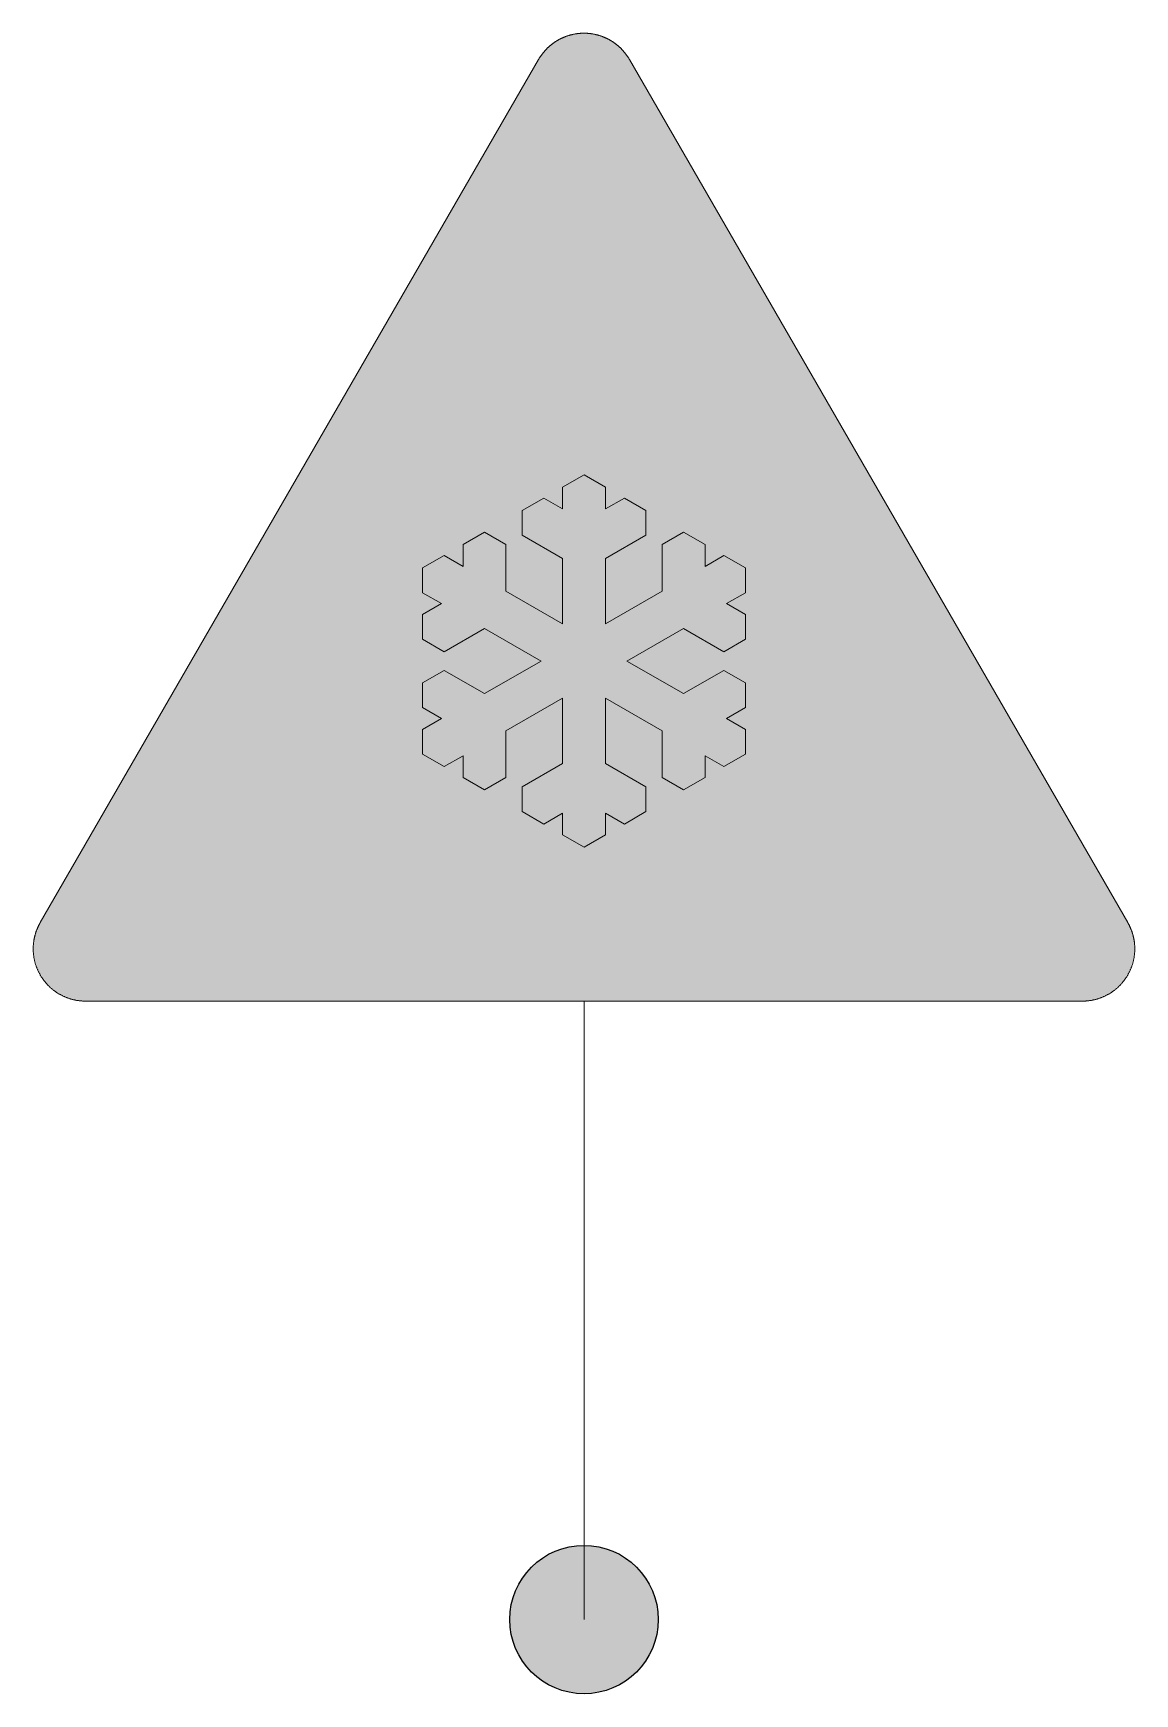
# Model space of a CAD drawing. Header units: metres. Extents: x -4.5 to 4.5, y -0.6 to 12.8.
import ezdxf

# ---------------------------------------------------------------- set-up
doc = ezdxf.new("R2010")
doc.units = ezdxf.units.M

msp = doc.modelspace()

# ---------------------------------------------------------------- hatches: boundary and pattern name
at = {"lineweight": 5, "true_color": 0xf1f0eb}
msp.add_hatch(color=7, dxfattribs=at).paths.add_polyline_path([(-4.029261, 5.000027), (-4.034526, 5.000048), (-4.039785, 5.000126), (-4.045041, 5.000279), (-4.0503, 5.000507), (-4.055481, 5.00081), (-4.06074, 5.001191), (-4.065921, 5.001572), (-4.071102, 5.002031), (-4.076283, 5.00264), (-4.081467, 5.003249), (-4.086648, 5.003858), (-4.091829, 5.00462), (-4.096935, 5.00546), (-4.102041, 5.006297), (-4.107144, 5.007212), (-4.11225, 5.008202), (-4.117356, 5.00927), (-4.122384, 5.010335), (-4.127415, 5.011556), (-4.132443, 5.012774), (-4.137474, 5.01407), (-4.142502, 5.015441), (-4.147455, 5.016812), (-4.152408, 5.018261), (-4.157361, 5.01986), (-4.162239, 5.021384), (-4.167114, 5.023061), (-4.171992, 5.024813), (-4.176867, 5.026568), (-4.18167, 5.028395), (-4.18647, 5.0303), (-4.19127, 5.032205), (-4.195995, 5.034263), (-4.200795, 5.036321), (-4.205442, 5.038379), (-4.210167, 5.040587), (-4.214817, 5.042798), (-4.219464, 5.045084), (-4.224036, 5.047445), (-4.228608, 5.049884), (-4.23318, 5.052323), (-4.237677, 5.054837), (-4.242171, 5.057429), (-4.24659, 5.060096), (-4.251012, 5.062763), (-4.255431, 5.065505), (-4.259775, 5.068247), (-4.264116, 5.071145), (-4.26846, 5.07404), (-4.272729, 5.07701), (-4.27692, 5.079983), (-4.281111, 5.083106), (-4.285302, 5.086232), (-4.289415, 5.089355), (-4.293531, 5.092631), (-4.297569, 5.09591), (-4.301607, 5.099186), (-4.30557, 5.102615), (-4.309533, 5.106044), (-4.313418, 5.109548), (-4.317228, 5.113055), (-4.321116, 5.116634), (-4.324848, 5.120294), (-4.328583, 5.124026), (-4.332315, 5.127761), (-4.335975, 5.131571), (-4.339554, 5.135381), (-4.343061, 5.139191), (-4.346565, 5.143154), (-4.349994, 5.147039), (-4.353423, 5.151077), (-4.356699, 5.15504), (-4.360053, 5.159078), (-4.363254, 5.163194), (-4.366455, 5.167307), (-4.369578, 5.171498), (-4.372626, 5.175689), (-4.375599, 5.179958), (-4.378569, 5.184149), (-4.381464, 5.188493), (-4.384362, 5.192834), (-4.387104, 5.197178), (-4.389846, 5.201597), (-4.392591, 5.206019), (-4.39518, 5.210438), (-4.397772, 5.214932), (-4.400286, 5.219429), (-4.402725, 5.224001), (-4.405164, 5.228573), (-4.407525, 5.233145), (-4.409811, 5.237792), (-4.412022, 5.242442), (-4.41423, 5.247167), (-4.416366, 5.251814), (-4.418421, 5.256614), (-4.420404, 5.261339), (-4.422384, 5.266139), (-4.424214, 5.270939), (-4.426041, 5.275742), (-4.427871, 5.280617), (-4.429548, 5.285495), (-4.431225, 5.29037), (-4.432824, 5.295248), (-4.434348, 5.300201), (-4.435797, 5.305154), (-4.437243, 5.310182), (-4.438539, 5.315135), (-4.439835, 5.320166), (-4.441131, 5.325194), (-4.442274, 5.330225), (-4.443339, 5.335253), (-4.444407, 5.340359), (-4.445397, 5.345465), (-4.446312, 5.350568), (-4.447227, 5.355674), (-4.447989, 5.360855), (-4.448751, 5.365961), (-4.449435, 5.371142), (-4.450044, 5.376326), (-4.450578, 5.381507), (-4.451037, 5.386688), (-4.451493, 5.391869), (-4.451799, 5.397128), (-4.452102, 5.402309), (-4.45233, 5.407568), (-4.452483, 5.412824), (-4.452636, 5.418083), (-4.452636, 5.423339), (-4.452636, 5.426768), (-4.452561, 5.430275), (-4.452483, 5.433779), (-4.452408, 5.437208), (-4.452255, 5.440715), (-4.452102, 5.444219), (-4.451949, 5.447648), (-4.451721, 5.451152), (-4.451493, 5.454581), (-4.451187, 5.45801), (-4.450884, 5.461517), (-4.450578, 5.464946), (-4.450197, 5.468375), (-4.449816, 5.471804), (-4.449435, 5.475308), (-4.448979, 5.478737), (-4.44852, 5.482166), (-4.448064, 5.485595), (-4.44753, 5.488949), (-4.446921, 5.492378), (-4.446387, 5.495807), (-4.445778, 5.499236), (-4.445169, 5.502587), (-4.444482, 5.506016), (-4.443798, 5.50937), (-4.443036, 5.512799), (-4.442349, 5.516153), (-4.441587, 5.519504), (-4.44075, 5.522858), (-4.43991, 5.526209), (-4.439073, 5.529563), (-4.438158, 5.532917), (-4.437321, 5.536268), (-4.436328, 5.539544), (-4.435416, 5.542898), (-4.434423, 5.546174), (-4.433358, 5.549528), (-4.432368, 5.552804), (-4.4313, 5.55608), (-4.430157, 5.559356), (-4.429014, 5.562635), (-4.427871, 5.565833), (-4.426728, 5.569112), (-4.42551, 5.572388), (-4.424289, 5.575589), (-4.422993, 5.578787), (-4.421775, 5.582066), (-4.420404, 5.585264), (-4.419108, 5.58839), (-4.417737, 5.591591), (-4.416366, 5.594789), (-4.414917, 5.597915), (-4.413468, 5.601116), (-4.412022, 5.604239), (-4.410498, 5.607362), (-4.408974, 5.610488), (-4.40745, 5.613611), (-4.405848, 5.616659), (-4.404249, 5.619785), (-4.40265, 5.622833), (-4.400973, 5.625881), (-4.399371, 5.628929), (-4.397619, 5.631977), (-4.395942, 5.635025), (-0.366591, 12.613952), (-0.364887, 12.616925), (-0.363135, 12.619898), (-0.361305, 12.622868), (-0.359478, 12.625841), (-0.357648, 12.628811), (-0.355743, 12.631709), (-0.353838, 12.634604), (-0.351933, 12.637499), (-0.350028, 12.640394), (-0.348048, 12.643214), (-0.346065, 12.646109), (-0.344085, 12.648929), (-0.342027, 12.651749), (-0.339969, 12.654491), (-0.337911, 12.657311), (-0.335778, 12.660053), (-0.333645, 12.662798), (-0.331512, 12.665465), (-0.329379, 12.668207), (-0.327168, 12.670874), (-0.324957, 12.673541), (-0.322749, 12.676208), (-0.320538, 12.6788), (-0.318252, 12.681389), (-0.315966, 12.683981), (-0.31368, 12.686573), (-0.311319, 12.689087), (-0.308955, 12.691676), (-0.306594, 12.694115), (-0.304233, 12.696629), (-0.301794, 12.699146), (-0.299355, 12.701582), (-0.296916, 12.704021), (-0.294402, 12.706385), (-0.291963, 12.708821), (-0.289449, 12.711185), (-0.286935, 12.713546), (-0.284343, 12.715832), (-0.281754, 12.718196), (-0.279237, 12.720482), (-0.27657, 12.72269), (-0.273981, 12.724976), (-0.271314, 12.727187), (-0.268647, 12.729395), (-0.26598, 12.731606), (-0.263313, 12.733739), (-0.260568, 12.735872), (-0.257826, 12.738008), (-0.255084, 12.740141), (-0.252339, 12.742199), (-0.249519, 12.744254), (-0.246702, 12.746237), (-0.243882, 12.748295), (-0.241062, 12.750275), (-0.238167, 12.752255), (-0.235272, 12.75416), (-0.232374, 12.756065), (-0.229479, 12.75797), (-0.226584, 12.759875), (-0.223611, 12.761705), (-0.220641, 12.763535), (-0.217668, 12.765287), (-0.214698, 12.767114), (-0.211725, 12.768869), (-0.208677, 12.770543), (-0.205629, 12.772298), (-0.202581, 12.773972), (-0.199533, 12.775574), (-0.196485, 12.777251), (-0.193362, 12.77885), (-0.190236, 12.780374), (-0.187188, 12.781973), (-0.184065, 12.783497), (-0.180939, 12.784946), (-0.177741, 12.78647), (-0.174615, 12.787841), (-0.171492, 12.78929), (-0.168291, 12.790661), (-0.16509, 12.792032), (-0.161889, 12.793403), (-0.158691, 12.794699), (-0.15549, 12.795995), (-0.152289, 12.797213), (-0.149013, 12.798434), (-0.145812, 12.799652), (-0.142536, 12.800873), (-0.13926, 12.802016), (-0.135981, 12.803081), (-0.132705, 12.804224), (-0.129429, 12.805292), (-0.126153, 12.806357), (-0.122877, 12.80735), (-0.119523, 12.80834), (-0.116247, 12.80933), (-0.112893, 12.810245), (-0.109542, 12.81116), (-0.106263, 12.811997), (-0.102912, 12.812912), (-0.099558, 12.813674), (-0.096207, 12.814511), (-0.092778, 12.815273), (-0.089424, 12.816035), (-0.08607, 12.816722), (-0.082641, 12.817406), (-0.07929, 12.818093), (-0.075861, 12.818702), (-0.072507, 12.819311), (-0.069078, 12.819923), (-0.065649, 12.820454), (-0.06222, 12.820988), (-0.058791, 12.821447), (-0.055362, 12.821903), (-0.051933, 12.822359), (-0.048504, 12.822818), (-0.045075, 12.823199), (-0.041646, 12.823502), (-0.038142, 12.823883), (-0.034713, 12.824189), (-0.031284, 12.824417), (-0.027777, 12.824645), (-0.024348, 12.824876), (-0.020844, 12.825026), (-0.017415, 12.825257), (-0.013911, 12.825332), (-0.010482, 12.825485), (-0.006975, 12.82556), (-0.003471, 12.82556), (-0.000042, 12.82556), (0.003465, 12.82556), (0.006969, 12.82556), (0.010398, 12.825485), (0.013902, 12.825332), (0.017409, 12.825257), (0.020838, 12.825026), (0.024342, 12.824876), (0.027771, 12.824645), (0.0312, 12.824417), (0.034707, 12.824189), (0.038136, 12.823883), (0.041565, 12.823502), (0.045069, 12.823199), (0.048498, 12.822818), (0.051927, 12.822359), (0.055356, 12.821903), (0.058785, 12.821447), (0.062214, 12.820988), (0.065643, 12.820454), (0.069072, 12.819923), (0.072426, 12.819311), (0.075855, 12.818702), (0.079284, 12.818093), (0.082635, 12.817406), (0.086064, 12.816722), (0.089418, 12.816035), (0.092769, 12.815273), (0.096123, 12.814511), (0.099477, 12.813674), (0.102828, 12.812912), (0.106182, 12.811997), (0.109533, 12.81116), (0.112887, 12.810245), (0.116241, 12.80933), (0.119517, 12.80834), (0.122868, 12.80735), (0.126147, 12.806357), (0.129423, 12.805292), (0.132699, 12.804224), (0.135975, 12.803081), (0.139251, 12.802016), (0.14253, 12.800873), (0.145728, 12.799652), (0.149007, 12.798434), (0.152205, 12.797213), (0.155484, 12.795995), (0.158682, 12.794699), (0.161883, 12.793403), (0.165084, 12.792032), (0.168207, 12.790661), (0.171408, 12.78929), (0.174609, 12.787841), (0.177732, 12.78647), (0.180858, 12.784946), (0.183981, 12.783497), (0.187107, 12.781973), (0.19023, 12.780374), (0.193353, 12.77885), (0.196401, 12.777251), (0.199449, 12.775574), (0.202575, 12.773972), (0.205623, 12.772298), (0.208593, 12.770543), (0.211641, 12.768869), (0.214689, 12.767114), (0.217662, 12.765287), (0.220635, 12.763535), (0.223605, 12.761705), (0.2265, 12.759875), (0.229473, 12.75797), (0.232368, 12.756065), (0.235263, 12.75416), (0.238161, 12.752255), (0.240978, 12.750275), (0.243876, 12.748295), (0.246693, 12.746237), (0.249438, 12.744254), (0.252258, 12.742199), (0.255, 12.740141), (0.25782, 12.738008), (0.260562, 12.735872), (0.263229, 12.733739), (0.265974, 12.731606), (0.268641, 12.729395), (0.271308, 12.727187), (0.273897, 12.724976), (0.276564, 12.72269), (0.279156, 12.720482), (0.281745, 12.718196), (0.284337, 12.715832), (0.286851, 12.713546), (0.289443, 12.711185), (0.291957, 12.708821), (0.294396, 12.706385), (0.29691, 12.704021), (0.299349, 12.701582), (0.301788, 12.699146), (0.304149, 12.696629), (0.306588, 12.694115), (0.308949, 12.691676), (0.311313, 12.689087), (0.313599, 12.686573), (0.31596, 12.683981), (0.318246, 12.681389), (0.320457, 12.6788), (0.322743, 12.676208), (0.324951, 12.673541), (0.327162, 12.670874), (0.32937, 12.668207), (0.331506, 12.665465), (0.333639, 12.662798), (0.335772, 12.660053), (0.337905, 12.657311), (0.339963, 12.654491), (0.342021, 12.651749), (0.344001, 12.648929), (0.346059, 12.646109), (0.348039, 12.643214), (0.349944, 12.640394), (0.351927, 12.637499), (0.353832, 12.634604), (0.355737, 12.631709), (0.357564, 12.628811), (0.359469, 12.625841), (0.361299, 12.622868), (0.363051, 12.619898), (0.364881, 12.616925), (0.366558, 12.613877), (4.395909, 5.635025), (4.397613, 5.631977), (4.39929, 5.628929), (4.400967, 5.625881), (4.402641, 5.622833), (4.404243, 5.619785), (4.405842, 5.616659), (4.407444, 5.613611), (4.408968, 5.610488), (4.410492, 5.607362), (4.412016, 5.604239), (4.413462, 5.601116), (4.414911, 5.597915), (4.416282, 5.594789), (4.417731, 5.591591), (4.419102, 5.58839), (4.420398, 5.585264), (4.421691, 5.582066), (4.422987, 5.578787), (4.424283, 5.575589), (4.425501, 5.572388), (4.426722, 5.569112), (4.427865, 5.565833), (4.429008, 5.562635), (4.430151, 5.559356), (4.431216, 5.55608), (4.432284, 5.552804), (4.433352, 5.549528), (4.434342, 5.546174), (4.435332, 5.542898), (4.436322, 5.539544), (4.437237, 5.536268), (4.438152, 5.532917), (4.439067, 5.529563), (4.439904, 5.526209), (4.440741, 5.522858), (4.441503, 5.519504), (4.442265, 5.516153), (4.443027, 5.512799), (4.443714, 5.50937), (4.444476, 5.506016), (4.445085, 5.502587), (4.445772, 5.499236), (4.446306, 5.495807), (4.446915, 5.492378), (4.447449, 5.488949), (4.44798, 5.485595), (4.448514, 5.482166), (4.448973, 5.478737), (4.449354, 5.475308), (4.44981, 5.471804), (4.450191, 5.468375), (4.450572, 5.464946), (4.450878, 5.461517), (4.451181, 5.45801), (4.451409, 5.454581), (4.45164, 5.451152), (4.451868, 5.447648), (4.452096, 5.444219), (4.452249, 5.440715), (4.452324, 5.437208), (4.452477, 5.433779), (4.452552, 5.430275), (4.452552, 5.426768), (4.452552, 5.423339), (4.452552, 5.418083), (4.452477, 5.412824), (4.452324, 5.407568), (4.452096, 5.402309), (4.45179, 5.397128), (4.451409, 5.391869), (4.451028, 5.386688), (4.450497, 5.381507), (4.449963, 5.376326), (4.449354, 5.371142), (4.448667, 5.365961), (4.44798, 5.360855), (4.447143, 5.355674), (4.446306, 5.350568), (4.445391, 5.345465), (4.444401, 5.340359), (4.443333, 5.335253), (4.44219, 5.330225), (4.441047, 5.325194), (4.439829, 5.320166), (4.438533, 5.315135), (4.437162, 5.310182), (4.435788, 5.305154), (4.434264, 5.300201), (4.43274, 5.295248), (4.431141, 5.29037), (4.429542, 5.285495), (4.427787, 5.280617), (4.426035, 5.275742), (4.424208, 5.270939), (4.422303, 5.266139), (4.420398, 5.261339), (4.41834, 5.256614), (4.416282, 5.251814), (4.414149, 5.247167), (4.412016, 5.242442), (4.40973, 5.237792), (4.407444, 5.233145), (4.405158, 5.228573), (4.402719, 5.224001), (4.40028, 5.219429), (4.397766, 5.214932), (4.395174, 5.210438), (4.392507, 5.206019), (4.38984, 5.201597), (4.387098, 5.197178), (4.384278, 5.192834), (4.381458, 5.188493), (4.378563, 5.184149), (4.37559, 5.179958), (4.37262, 5.175689), (4.369494, 5.171498), (4.366371, 5.167307), (4.363248, 5.163194), (4.359969, 5.159078), (4.356693, 5.15504), (4.353417, 5.151077), (4.349988, 5.147039), (4.346559, 5.143154), (4.343055, 5.139191), (4.339548, 5.135381), (4.335966, 5.131571), (4.332309, 5.127761), (4.328577, 5.124026), (4.324842, 5.120294), (4.321107, 5.116634), (4.317222, 5.113055), (4.313412, 5.109548), (4.309449, 5.106044), (4.305564, 5.102615), (4.301526, 5.099186), (4.297563, 5.09591), (4.293525, 5.092631), (4.289409, 5.089355), (4.285293, 5.086232), (4.281102, 5.083106), (4.276911, 5.079983), (4.272645, 5.07701), (4.268379, 5.07404), (4.26411, 5.071145), (4.259766, 5.068247), (4.255425, 5.065505), (4.251003, 5.062763), (4.246584, 5.060096), (4.242165, 5.057429), (4.237668, 5.054837), (4.233174, 5.052323), (4.228602, 5.049884), (4.22403, 5.047445), (4.21938, 5.045084), (4.214808, 5.042798), (4.210161, 5.040587), (4.205436, 5.038379), (4.200711, 5.036321), (4.195989, 5.034263), (4.191264, 5.032205), (4.186464, 5.0303), (4.181661, 5.028395), (4.176861, 5.026568), (4.171986, 5.024813), (4.167108, 5.023061), (4.16223, 5.021384), (4.157277, 5.01986), (4.152402, 5.018261), (4.147449, 5.016812), (4.142418, 5.015441), (4.137465, 5.01407), (4.132437, 5.012774), (4.127409, 5.011556), (4.122378, 5.010335), (4.117272, 5.00927), (4.112244, 5.008202), (4.107138, 5.007212), (4.102032, 5.006297), (4.096929, 5.00546), (4.091745, 5.00462), (4.086642, 5.003858), (4.081458, 5.003249), (4.076277, 5.00264), (4.071096, 5.002031), (4.065915, 5.001572), (4.060656, 5.001191), (4.055475, 5.00081), (4.050216, 5.000507), (4.045035, 5.000279), (4.039779, 5.000126), (4.03452, 5.000048), (4.029261, 4.999973)])
at = {"lineweight": 5, "true_color": 0xac3020}
h = msp.add_hatch(color=24, dxfattribs=at)
h.paths.add_polyline_path([(-4.029261, 5.158775), (-4.036128, 5.15885), (-4.042908, 5.159078), (-4.049613, 5.159537), (-4.056321, 5.160068), (-4.063026, 5.16083), (-4.069578, 5.161823), (-4.076133, 5.162888), (-4.08261, 5.164109), (-4.089009, 5.16548), (-4.095411, 5.167079), (-4.101735, 5.168756), (-4.107984, 5.170661), (-4.114155, 5.172641), (-4.120251, 5.174777), (-4.126272, 5.177063), (-4.13229, 5.179499), (-4.138158, 5.182091), (-4.144026, 5.184833), (-4.149741, 5.187653), (-4.155381, 5.190701), (-4.161018, 5.193827), (-4.166505, 5.197025), (-4.171914, 5.200454), (-4.177248, 5.203961), (-4.182432, 5.207543), (-4.187613, 5.211275), (-4.192641, 5.215163), (-4.197594, 5.219201), (-4.202472, 5.223239), (-4.207197, 5.227505), (-4.211844, 5.231774), (-4.216341, 5.236268), (-4.220835, 5.240765), (-4.225104, 5.245412), (-4.22937, 5.250215), (-4.233486, 5.255015), (-4.237446, 5.259968), (-4.241334, 5.264996), (-4.245066, 5.270177), (-4.248648, 5.275436), (-4.252155, 5.280695), (-4.255584, 5.286104), (-4.258782, 5.291666), (-4.261908, 5.297228), (-4.264956, 5.302868), (-4.267776, 5.308658), (-4.270518, 5.314451), (-4.27311, 5.320319), (-4.275546, 5.326337), (-4.277832, 5.332358), (-4.279968, 5.338454), (-4.281948, 5.344625), (-4.283853, 5.350874), (-4.28553, 5.357198), (-4.287129, 5.3636), (-4.2885, 5.369999), (-4.289721, 5.376476), (-4.290864, 5.383031), (-4.291779, 5.389661), (-4.292541, 5.396288), (-4.293072, 5.402996), (-4.293531, 5.409701), (-4.293759, 5.416481), (-4.293912, 5.423339), (-4.293834, 5.425475), (-4.293834, 5.427683), (-4.293834, 5.429816), (-4.293759, 5.432027), (-4.293684, 5.43416), (-4.293531, 5.436371), (-4.293453, 5.438504), (-4.293303, 5.440715), (-4.29315, 5.442848), (-4.292997, 5.445056), (-4.292769, 5.447192), (-4.292616, 5.449325), (-4.292388, 5.451458), (-4.29216, 5.453669), (-4.291854, 5.455802), (-4.291626, 5.457935), (-4.29132, 5.460068), (-4.291017, 5.462201), (-4.290711, 5.464337), (-4.29033, 5.46647), (-4.289949, 5.468603), (-4.289568, 5.470736), (-4.289187, 5.472869), (-4.288806, 5.475005), (-4.28835, 5.477138), (-4.287891, 5.479196), (-4.287435, 5.481329), (-4.286976, 5.483462), (-4.286445, 5.48552), (-4.285911, 5.487653), (-4.285377, 5.489711), (-4.284843, 5.491769), (-4.284309, 5.493902), (-4.2837, 5.49596), (-4.283091, 5.498015), (-4.282482, 5.500073), (-4.281873, 5.502206), (-4.281186, 5.504264), (-4.280499, 5.506247), (-4.279815, 5.508302), (-4.279128, 5.51036), (-4.278444, 5.512418), (-4.277682, 5.514476), (-4.27692, 5.516456), (-4.276158, 5.518514), (-4.275396, 5.520494), (-4.274556, 5.522477), (-4.273719, 5.524535), (-4.272879, 5.526515), (-4.272042, 5.528495), (-4.271205, 5.530478), (-4.27029, 5.532458), (-4.269375, 5.534441), (-4.26846, 5.536346), (-4.267545, 5.538326), (-4.266633, 5.540306), (-4.26564, 5.542211), (-4.26465, 5.544194), (-4.26366, 5.546099), (-4.26267, 5.548004), (-4.261602, 5.549909), (-4.260537, 5.551814), (-4.259469, 5.553719), (-4.258401, 5.555624), (-0.229092, 12.534575), (-0.22689, 12.538364), (-0.224604, 12.542096), (-0.22224, 12.545831), (-0.219801, 12.549488), (-0.217365, 12.553145), (-0.214773, 12.556727), (-0.212259, 12.560231), (-0.209592, 12.563738), (-0.206925, 12.567167), (-0.20418, 12.570518), (-0.201363, 12.573872), (-0.198543, 12.577148), (-0.195648, 12.580349), (-0.192675, 12.58355), (-0.189702, 12.586673), (-0.186654, 12.589721), (-0.183606, 12.592769), (-0.180483, 12.595742), (-0.177282, 12.598637), (-0.174081, 12.601457), (-0.170805, 12.604277), (-0.167529, 12.607019), (-0.164175, 12.609761), (-0.160824, 12.612353), (-0.157395, 12.614945), (-0.153888, 12.617459), (-0.150384, 12.619898), (-0.14688, 12.622334), (-0.143298, 12.624698), (-0.139641, 12.626984), (-0.135981, 12.629192), (-0.132324, 12.631403), (-0.128592, 12.633461), (-0.124782, 12.635519), (-0.121047, 12.637499), (-0.117162, 12.639479), (-0.113352, 12.641309), (-0.109464, 12.643139), (-0.105501, 12.644891), (-0.101616, 12.646568), (-0.097578, 12.648167), (-0.093615, 12.649691), (-0.089577, 12.651215), (-0.085539, 12.652664), (-0.081423, 12.653957), (-0.077307, 12.655253), (-0.073194, 12.656474), (-0.069078, 12.657692), (-0.064887, 12.65876), (-0.060696, 12.659825), (-0.05643, 12.66074), (-0.052239, 12.661655), (-0.04797, 12.662492), (-0.043704, 12.663179), (-0.03936, 12.663863), (-0.035094, 12.664475), (-0.03075, 12.665006), (-0.026406, 12.66554), (-0.021987, 12.665921), (-0.017643, 12.666227), (-0.013224, 12.66653), (-0.00888, 12.666683), (-0.004461, 12.666761), (-0.000042, 12.666836), (0.004377, 12.666761), (0.008799, 12.666683), (0.013218, 12.66653), (0.017637, 12.666227), (0.021981, 12.665921), (0.026325, 12.66554), (0.030666, 12.665006), (0.03501, 12.664475), (0.039354, 12.663863), (0.04362, 12.663179), (0.047889, 12.662492), (0.052155, 12.661655), (0.056424, 12.66074), (0.060615, 12.659825), (0.064881, 12.65876), (0.068997, 12.657692), (0.073188, 12.656474), (0.077301, 12.655253), (0.081417, 12.653957), (0.08553, 12.652664), (0.089571, 12.651215), (0.093609, 12.649691), (0.097572, 12.648167), (0.101532, 12.646568), (0.105495, 12.644891), (0.109458, 12.643139), (0.113343, 12.641309), (0.117153, 12.639479), (0.120963, 12.637499), (0.124773, 12.635519), (0.128583, 12.633461), (0.132243, 12.631403), (0.135975, 12.629192), (0.139632, 12.626984), (0.143214, 12.624698), (0.146796, 12.622334), (0.150378, 12.619898), (0.153882, 12.617459), (0.157311, 12.614945), (0.16074, 12.612353), (0.164169, 12.609761), (0.167523, 12.607019), (0.170799, 12.604277), (0.174075, 12.601457), (0.177276, 12.598637), (0.180477, 12.595742), (0.1836, 12.592769), (0.186648, 12.589721), (0.189696, 12.586673), (0.192669, 12.58355), (0.195639, 12.580349), (0.198537, 12.577148), (0.201354, 12.573872), (0.204174, 12.570518), (0.206919, 12.567167), (0.209586, 12.563738), (0.212253, 12.560231), (0.214842, 12.556727), (0.217356, 12.553145), (0.219795, 12.549488), (0.222234, 12.545831), (0.224595, 12.542096), (0.226881, 12.538364), (0.229167, 12.534554), (4.258443, 5.555651), (4.259463, 5.553719), (4.260528, 5.551814), (4.261596, 5.549909), (4.262664, 5.548004), (4.263654, 5.546099), (4.264644, 5.544194), (4.265634, 5.542211), (4.266549, 5.540306), (4.267539, 5.538326), (4.268454, 5.536346), (4.269369, 5.534441), (4.270284, 5.532458), (4.271196, 5.530478), (4.272036, 5.528495), (4.272873, 5.526515), (4.273713, 5.524535), (4.27455, 5.522477), (4.275312, 5.520494), (4.276149, 5.518514), (4.276911, 5.516456), (4.277673, 5.514476), (4.27836, 5.512418), (4.279122, 5.51036), (4.279809, 5.508302), (4.280493, 5.506247), (4.28118, 5.504264), (4.281789, 5.502206), (4.282476, 5.500073), (4.283085, 5.498015), (4.283694, 5.49596), (4.284228, 5.493902), (4.284837, 5.491769), (4.285371, 5.489711), (4.285905, 5.487653), (4.286436, 5.48552), (4.286895, 5.483462), (4.287429, 5.481329), (4.287885, 5.479196), (4.288341, 5.477138), (4.288722, 5.475005), (4.289181, 5.472869), (4.289562, 5.470736), (4.289943, 5.468603), (4.290324, 5.46647), (4.290627, 5.464337), (4.290933, 5.462201), (4.291239, 5.460068), (4.291542, 5.457935), (4.291848, 5.455802), (4.292076, 5.453669), (4.292304, 5.451458), (4.292532, 5.449325), (4.292763, 5.447192), (4.292913, 5.445056), (4.293144, 5.442848), (4.293294, 5.440715), (4.293372, 5.438504), (4.293525, 5.436371), (4.2936, 5.43416), (4.293675, 5.432027), (4.293753, 5.429816), (4.293828, 5.427683), (4.293828, 5.425475), (4.293828, 5.423339), (4.293753, 5.416481), (4.293525, 5.409701), (4.293066, 5.402996), (4.292457, 5.396288), (4.291695, 5.389661), (4.29078, 5.383031), (4.289715, 5.376476), (4.288494, 5.369999), (4.287048, 5.3636), (4.285524, 5.357198), (4.283769, 5.350874), (4.281942, 5.344625), (4.279959, 5.338454), (4.277751, 5.332358), (4.275465, 5.326337), (4.273026, 5.320319), (4.270434, 5.314451), (4.267767, 5.308658), (4.264872, 5.302868), (4.261902, 5.297228), (4.258776, 5.291666), (4.2555, 5.286104), (4.252146, 5.280695), (4.248642, 5.275436), (4.24506, 5.270177), (4.24125, 5.264996), (4.23744, 5.259968), (4.233402, 5.255015), (4.229286, 5.250215), (4.225095, 5.245412), (4.220754, 5.240765), (4.216332, 5.236268), (4.211838, 5.231774), (4.207188, 5.227505), (4.202388, 5.223239), (4.197588, 5.219201), (4.192635, 5.215163), (4.187529, 5.211275), (4.182423, 5.207543), (4.177167, 5.203961), (4.171833, 5.200454), (4.166421, 5.197025), (4.160937, 5.193827), (4.155372, 5.190701), (4.149735, 5.187653), (4.143942, 5.184833), (4.138152, 5.182091), (4.132284, 5.179499), (4.126266, 5.177063), (4.120245, 5.174777), (4.114149, 5.172641), (4.107978, 5.170661), (4.101729, 5.168756), (4.095405, 5.167079), (4.089003, 5.16548), (4.082601, 5.164109), (4.076124, 5.162888), (4.069572, 5.161823), (4.062942, 5.16083), (4.056312, 5.160068), (4.049607, 5.159537), (4.042902, 5.159078), (4.036119, 5.15885), (4.029261, 5.158775)])
h.paths.add_polyline_path([(-3.11268, 5.952527), (0.000015, 11.34395), (3.112755, 5.952527)], flags=16)
at = {"lineweight": 5, "true_color": 0x2a292a}
msp.add_hatch(color=250, dxfattribs=at).paths.add_polyline_path([(0.000015, 9.255764), (0.173814, 9.155423), (0.173814, 8.97956), (0.326121, 9.067496), (0.499878, 8.967158), (0.499878, 8.766485), (0.173814, 8.57822), (0.173814, 8.050673), (0.63072, 8.314472), (0.63072, 8.690963), (0.804477, 8.791295), (0.978276, 8.690963), (0.978276, 8.515133), (1.130571, 8.603027), (1.304328, 8.50274), (1.304328, 8.302067), (1.152033, 8.214131), (1.304328, 8.126195), (1.304328, 7.925534), (1.130571, 7.825193), (0.804477, 8.013461), (0.347571, 7.749662), (0.804477, 7.485872), (1.130571, 7.674137), (1.304328, 7.573799), (1.304328, 7.373126), (1.152033, 7.285244), (1.304328, 7.197305), (1.304328, 6.996635), (1.130571, 6.896306), (0.978276, 6.984233), (0.978276, 6.80837), (0.804477, 6.708029), (0.63072, 6.80837), (0.63072, 7.184903), (0.173814, 7.44866), (0.173814, 6.921101), (0.499878, 6.732836), (0.499878, 6.532166), (0.326121, 6.431834), (0.173814, 6.519761), (0.173814, 6.343898), (0.000015, 6.243569), (-0.173742, 6.343898), (-0.173742, 6.519761), (-0.326037, 6.431834), (-0.499836, 6.532166), (-0.499836, 6.732836), (-0.173742, 6.921101), (-0.173742, 7.44866), (-0.630645, 7.184903), (-0.630645, 6.80837), (-0.804444, 6.708029), (-0.978192, 6.80837), (-0.978192, 6.984233), (-1.130496, 6.896306), (-1.304295, 6.996635), (-1.304295, 7.197305), (-1.151991, 7.285244), (-1.304295, 7.373126), (-1.304295, 7.573799), (-1.130496, 7.674137), (-0.804444, 7.485872), (-0.347541, 7.749662), (-0.804444, 8.013461), (-1.130496, 7.825193), (-1.304295, 7.925534), (-1.304295, 8.126195), (-1.151991, 8.214131), (-1.304295, 8.302067), (-1.304295, 8.50274), (-1.130496, 8.603027), (-0.978192, 8.515133), (-0.978192, 8.690963), (-0.804444, 8.791295), (-0.630645, 8.690963), (-0.630645, 8.314472), (-0.173742, 8.050673), (-0.173742, 8.57822), (-0.499836, 8.766485), (-0.499836, 8.967158), (-0.326037, 9.067496), (-0.173742, 8.97956), (-0.173742, 9.155423)])
h = msp.add_hatch(color=0)
h.dxf.hatch_style = 1
h.paths.add_polyline_path([(0.6, 0, 1), (-0.6, 0, 1)])

# ---------------------------------------------------------------- linework, layer by layer
at = {"lineweight": 9}
msp.add_line((0, 5), (0, 2.5), dxfattribs=at)
at = {"color": 0, "lineweight": 9}
msp.add_line((0, 2.5), (0, 0), dxfattribs=at)
at = {"color": 7, "lineweight": 5, "true_color": 0xf1f0eb}
msp.add_lwpolyline([(-4.029261, 5.000027), (-4.034526, 5.000048), (-4.039785, 5.000126), (-4.045041, 5.000279), (-4.0503, 5.000507), (-4.055481, 5.00081), (-4.06074, 5.001191), (-4.065921, 5.001572), (-4.071102, 5.002031), (-4.076283, 5.00264), (-4.081467, 5.003249), (-4.086648, 5.003858), (-4.091829, 5.00462), (-4.096935, 5.00546), (-4.102041, 5.006297), (-4.107144, 5.007212), (-4.11225, 5.008202), (-4.117356, 5.00927), (-4.122384, 5.010335), (-4.127415, 5.011556), (-4.132443, 5.012774), (-4.137474, 5.01407), (-4.142502, 5.015441), (-4.147455, 5.016812), (-4.152408, 5.018261), (-4.157361, 5.01986), (-4.162239, 5.021384), (-4.167114, 5.023061), (-4.171992, 5.024813), (-4.176867, 5.026568), (-4.18167, 5.028395), (-4.18647, 5.0303), (-4.19127, 5.032205), (-4.195995, 5.034263), (-4.200795, 5.036321), (-4.205442, 5.038379), (-4.210167, 5.040587), (-4.214817, 5.042798), (-4.219464, 5.045084), (-4.224036, 5.047445), (-4.228608, 5.049884), (-4.23318, 5.052323), (-4.237677, 5.054837), (-4.242171, 5.057429), (-4.24659, 5.060096), (-4.251012, 5.062763), (-4.255431, 5.065505), (-4.259775, 5.068247), (-4.264116, 5.071145), (-4.26846, 5.07404), (-4.272729, 5.07701), (-4.27692, 5.079983), (-4.281111, 5.083106), (-4.285302, 5.086232), (-4.289415, 5.089355), (-4.293531, 5.092631), (-4.297569, 5.09591), (-4.301607, 5.099186), (-4.30557, 5.102615), (-4.309533, 5.106044), (-4.313418, 5.109548), (-4.317228, 5.113055), (-4.321116, 5.116634), (-4.324848, 5.120294), (-4.328583, 5.124026), (-4.332315, 5.127761), (-4.335975, 5.131571), (-4.339554, 5.135381), (-4.343061, 5.139191), (-4.346565, 5.143154), (-4.349994, 5.147039), (-4.353423, 5.151077), (-4.356699, 5.15504), (-4.360053, 5.159078), (-4.363254, 5.163194), (-4.366455, 5.167307), (-4.369578, 5.171498), (-4.372626, 5.175689), (-4.375599, 5.179958), (-4.378569, 5.184149), (-4.381464, 5.188493), (-4.384362, 5.192834), (-4.387104, 5.197178), (-4.389846, 5.201597), (-4.392591, 5.206019), (-4.39518, 5.210438), (-4.397772, 5.214932), (-4.400286, 5.219429), (-4.402725, 5.224001), (-4.405164, 5.228573), (-4.407525, 5.233145), (-4.409811, 5.237792), (-4.412022, 5.242442), (-4.41423, 5.247167), (-4.416366, 5.251814), (-4.418421, 5.256614), (-4.420404, 5.261339), (-4.422384, 5.266139), (-4.424214, 5.270939), (-4.426041, 5.275742), (-4.427871, 5.280617), (-4.429548, 5.285495), (-4.431225, 5.29037), (-4.432824, 5.295248), (-4.434348, 5.300201), (-4.435797, 5.305154), (-4.437243, 5.310182), (-4.438539, 5.315135), (-4.439835, 5.320166), (-4.441131, 5.325194), (-4.442274, 5.330225), (-4.443339, 5.335253), (-4.444407, 5.340359), (-4.445397, 5.345465), (-4.446312, 5.350568), (-4.447227, 5.355674), (-4.447989, 5.360855), (-4.448751, 5.365961), (-4.449435, 5.371142), (-4.450044, 5.376326), (-4.450578, 5.381507), (-4.451037, 5.386688), (-4.451493, 5.391869), (-4.451799, 5.397128), (-4.452102, 5.402309), (-4.45233, 5.407568), (-4.452483, 5.412824), (-4.452636, 5.418083), (-4.452636, 5.423339), (-4.452636, 5.426768), (-4.452561, 5.430275), (-4.452483, 5.433779), (-4.452408, 5.437208), (-4.452255, 5.440715), (-4.452102, 5.444219), (-4.451949, 5.447648), (-4.451721, 5.451152), (-4.451493, 5.454581), (-4.451187, 5.45801), (-4.450884, 5.461517), (-4.450578, 5.464946), (-4.450197, 5.468375), (-4.449816, 5.471804), (-4.449435, 5.475308), (-4.448979, 5.478737), (-4.44852, 5.482166), (-4.448064, 5.485595), (-4.44753, 5.488949), (-4.446921, 5.492378), (-4.446387, 5.495807), (-4.445778, 5.499236), (-4.445169, 5.502587), (-4.444482, 5.506016), (-4.443798, 5.50937), (-4.443036, 5.512799), (-4.442349, 5.516153), (-4.441587, 5.519504), (-4.44075, 5.522858), (-4.43991, 5.526209), (-4.439073, 5.529563), (-4.438158, 5.532917), (-4.437321, 5.536268), (-4.436328, 5.539544), (-4.435416, 5.542898), (-4.434423, 5.546174), (-4.433358, 5.549528), (-4.432368, 5.552804), (-4.4313, 5.55608), (-4.430157, 5.559356), (-4.429014, 5.562635), (-4.427871, 5.565833), (-4.426728, 5.569112), (-4.42551, 5.572388), (-4.424289, 5.575589), (-4.422993, 5.578787), (-4.421775, 5.582066), (-4.420404, 5.585264), (-4.419108, 5.58839), (-4.417737, 5.591591), (-4.416366, 5.594789), (-4.414917, 5.597915), (-4.413468, 5.601116), (-4.412022, 5.604239), (-4.410498, 5.607362), (-4.408974, 5.610488), (-4.40745, 5.613611), (-4.405848, 5.616659), (-4.404249, 5.619785), (-4.40265, 5.622833), (-4.400973, 5.625881), (-4.399371, 5.628929), (-4.397619, 5.631977), (-4.395942, 5.635025), (-0.366591, 12.613952), (-0.364887, 12.616925), (-0.363135, 12.619898), (-0.361305, 12.622868), (-0.359478, 12.625841), (-0.357648, 12.628811), (-0.355743, 12.631709), (-0.353838, 12.634604), (-0.351933, 12.637499), (-0.350028, 12.640394), (-0.348048, 12.643214), (-0.346065, 12.646109), (-0.344085, 12.648929), (-0.342027, 12.651749), (-0.339969, 12.654491), (-0.337911, 12.657311), (-0.335778, 12.660053), (-0.333645, 12.662798), (-0.331512, 12.665465), (-0.329379, 12.668207), (-0.327168, 12.670874), (-0.324957, 12.673541), (-0.322749, 12.676208), (-0.320538, 12.6788), (-0.318252, 12.681389), (-0.315966, 12.683981), (-0.31368, 12.686573), (-0.311319, 12.689087), (-0.308955, 12.691676), (-0.306594, 12.694115), (-0.304233, 12.696629), (-0.301794, 12.699146), (-0.299355, 12.701582), (-0.296916, 12.704021), (-0.294402, 12.706385), (-0.291963, 12.708821), (-0.289449, 12.711185), (-0.286935, 12.713546), (-0.284343, 12.715832), (-0.281754, 12.718196), (-0.279237, 12.720482), (-0.27657, 12.72269), (-0.273981, 12.724976), (-0.271314, 12.727187), (-0.268647, 12.729395), (-0.26598, 12.731606), (-0.263313, 12.733739), (-0.260568, 12.735872), (-0.257826, 12.738008), (-0.255084, 12.740141), (-0.252339, 12.742199), (-0.249519, 12.744254), (-0.246702, 12.746237), (-0.243882, 12.748295), (-0.241062, 12.750275), (-0.238167, 12.752255), (-0.235272, 12.75416), (-0.232374, 12.756065), (-0.229479, 12.75797), (-0.226584, 12.759875), (-0.223611, 12.761705), (-0.220641, 12.763535), (-0.217668, 12.765287), (-0.214698, 12.767114), (-0.211725, 12.768869), (-0.208677, 12.770543), (-0.205629, 12.772298), (-0.202581, 12.773972), (-0.199533, 12.775574), (-0.196485, 12.777251), (-0.193362, 12.77885), (-0.190236, 12.780374), (-0.187188, 12.781973), (-0.184065, 12.783497), (-0.180939, 12.784946), (-0.177741, 12.78647), (-0.174615, 12.787841), (-0.171492, 12.78929), (-0.168291, 12.790661), (-0.16509, 12.792032), (-0.161889, 12.793403), (-0.158691, 12.794699), (-0.15549, 12.795995), (-0.152289, 12.797213), (-0.149013, 12.798434), (-0.145812, 12.799652), (-0.142536, 12.800873), (-0.13926, 12.802016), (-0.135981, 12.803081), (-0.132705, 12.804224), (-0.129429, 12.805292), (-0.126153, 12.806357), (-0.122877, 12.80735), (-0.119523, 12.80834), (-0.116247, 12.80933), (-0.112893, 12.810245), (-0.109542, 12.81116), (-0.106263, 12.811997), (-0.102912, 12.812912), (-0.099558, 12.813674), (-0.096207, 12.814511), (-0.092778, 12.815273), (-0.089424, 12.816035), (-0.08607, 12.816722), (-0.082641, 12.817406), (-0.07929, 12.818093), (-0.075861, 12.818702), (-0.072507, 12.819311), (-0.069078, 12.819923), (-0.065649, 12.820454), (-0.06222, 12.820988), (-0.058791, 12.821447), (-0.055362, 12.821903), (-0.051933, 12.822359), (-0.048504, 12.822818), (-0.045075, 12.823199), (-0.041646, 12.823502), (-0.038142, 12.823883), (-0.034713, 12.824189), (-0.031284, 12.824417), (-0.027777, 12.824645), (-0.024348, 12.824876), (-0.020844, 12.825026), (-0.017415, 12.825257), (-0.013911, 12.825332), (-0.010482, 12.825485), (-0.006975, 12.82556), (-0.003471, 12.82556), (-0.000042, 12.82556), (0.003465, 12.82556), (0.006969, 12.82556), (0.010398, 12.825485), (0.013902, 12.825332), (0.017409, 12.825257), (0.020838, 12.825026), (0.024342, 12.824876), (0.027771, 12.824645), (0.0312, 12.824417), (0.034707, 12.824189), (0.038136, 12.823883), (0.041565, 12.823502), (0.045069, 12.823199), (0.048498, 12.822818), (0.051927, 12.822359), (0.055356, 12.821903), (0.058785, 12.821447), (0.062214, 12.820988), (0.065643, 12.820454), (0.069072, 12.819923), (0.072426, 12.819311), (0.075855, 12.818702), (0.079284, 12.818093), (0.082635, 12.817406), (0.086064, 12.816722), (0.089418, 12.816035), (0.092769, 12.815273), (0.096123, 12.814511), (0.099477, 12.813674), (0.102828, 12.812912), (0.106182, 12.811997), (0.109533, 12.81116), (0.112887, 12.810245), (0.116241, 12.80933), (0.119517, 12.80834), (0.122868, 12.80735), (0.126147, 12.806357), (0.129423, 12.805292), (0.132699, 12.804224), (0.135975, 12.803081), (0.139251, 12.802016), (0.14253, 12.800873), (0.145728, 12.799652), (0.149007, 12.798434), (0.152205, 12.797213), (0.155484, 12.795995), (0.158682, 12.794699), (0.161883, 12.793403), (0.165084, 12.792032), (0.168207, 12.790661), (0.171408, 12.78929), (0.174609, 12.787841), (0.177732, 12.78647), (0.180858, 12.784946), (0.183981, 12.783497), (0.187107, 12.781973), (0.19023, 12.780374), (0.193353, 12.77885), (0.196401, 12.777251), (0.199449, 12.775574), (0.202575, 12.773972), (0.205623, 12.772298), (0.208593, 12.770543), (0.211641, 12.768869), (0.214689, 12.767114), (0.217662, 12.765287), (0.220635, 12.763535), (0.223605, 12.761705), (0.2265, 12.759875), (0.229473, 12.75797), (0.232368, 12.756065), (0.235263, 12.75416), (0.238161, 12.752255), (0.240978, 12.750275), (0.243876, 12.748295), (0.246693, 12.746237), (0.249438, 12.744254), (0.252258, 12.742199), (0.255, 12.740141), (0.25782, 12.738008), (0.260562, 12.735872), (0.263229, 12.733739), (0.265974, 12.731606), (0.268641, 12.729395), (0.271308, 12.727187), (0.273897, 12.724976), (0.276564, 12.72269), (0.279156, 12.720482), (0.281745, 12.718196), (0.284337, 12.715832), (0.286851, 12.713546), (0.289443, 12.711185), (0.291957, 12.708821), (0.294396, 12.706385), (0.29691, 12.704021), (0.299349, 12.701582), (0.301788, 12.699146), (0.304149, 12.696629), (0.306588, 12.694115), (0.308949, 12.691676), (0.311313, 12.689087), (0.313599, 12.686573), (0.31596, 12.683981), (0.318246, 12.681389), (0.320457, 12.6788), (0.322743, 12.676208), (0.324951, 12.673541), (0.327162, 12.670874), (0.32937, 12.668207), (0.331506, 12.665465), (0.333639, 12.662798), (0.335772, 12.660053), (0.337905, 12.657311), (0.339963, 12.654491), (0.342021, 12.651749), (0.344001, 12.648929), (0.346059, 12.646109), (0.348039, 12.643214), (0.349944, 12.640394), (0.351927, 12.637499), (0.353832, 12.634604), (0.355737, 12.631709), (0.357564, 12.628811), (0.359469, 12.625841), (0.361299, 12.622868), (0.363051, 12.619898), (0.364881, 12.616925), (0.366558, 12.613877), (4.395909, 5.635025), (4.397613, 5.631977), (4.39929, 5.628929), (4.400967, 5.625881), (4.402641, 5.622833), (4.404243, 5.619785), (4.405842, 5.616659), (4.407444, 5.613611), (4.408968, 5.610488), (4.410492, 5.607362), (4.412016, 5.604239), (4.413462, 5.601116), (4.414911, 5.597915), (4.416282, 5.594789), (4.417731, 5.591591), (4.419102, 5.58839), (4.420398, 5.585264), (4.421691, 5.582066), (4.422987, 5.578787), (4.424283, 5.575589), (4.425501, 5.572388), (4.426722, 5.569112), (4.427865, 5.565833), (4.429008, 5.562635), (4.430151, 5.559356), (4.431216, 5.55608), (4.432284, 5.552804), (4.433352, 5.549528), (4.434342, 5.546174), (4.435332, 5.542898), (4.436322, 5.539544), (4.437237, 5.536268), (4.438152, 5.532917), (4.439067, 5.529563), (4.439904, 5.526209), (4.440741, 5.522858), (4.441503, 5.519504), (4.442265, 5.516153), (4.443027, 5.512799), (4.443714, 5.50937), (4.444476, 5.506016), (4.445085, 5.502587), (4.445772, 5.499236), (4.446306, 5.495807), (4.446915, 5.492378), (4.447449, 5.488949), (4.44798, 5.485595), (4.448514, 5.482166), (4.448973, 5.478737), (4.449354, 5.475308), (4.44981, 5.471804), (4.450191, 5.468375), (4.450572, 5.464946), (4.450878, 5.461517), (4.451181, 5.45801), (4.451409, 5.454581), (4.45164, 5.451152), (4.451868, 5.447648), (4.452096, 5.444219), (4.452249, 5.440715), (4.452324, 5.437208), (4.452477, 5.433779), (4.452552, 5.430275), (4.452552, 5.426768), (4.452552, 5.423339), (4.452552, 5.418083), (4.452477, 5.412824), (4.452324, 5.407568), (4.452096, 5.402309), (4.45179, 5.397128), (4.451409, 5.391869), (4.451028, 5.386688), (4.450497, 5.381507), (4.449963, 5.376326), (4.449354, 5.371142), (4.448667, 5.365961), (4.44798, 5.360855), (4.447143, 5.355674), (4.446306, 5.350568), (4.445391, 5.345465), (4.444401, 5.340359), (4.443333, 5.335253), (4.44219, 5.330225), (4.441047, 5.325194), (4.439829, 5.320166), (4.438533, 5.315135), (4.437162, 5.310182), (4.435788, 5.305154), (4.434264, 5.300201), (4.43274, 5.295248), (4.431141, 5.29037), (4.429542, 5.285495), (4.427787, 5.280617), (4.426035, 5.275742), (4.424208, 5.270939), (4.422303, 5.266139), (4.420398, 5.261339), (4.41834, 5.256614), (4.416282, 5.251814), (4.414149, 5.247167), (4.412016, 5.242442), (4.40973, 5.237792), (4.407444, 5.233145), (4.405158, 5.228573), (4.402719, 5.224001), (4.40028, 5.219429), (4.397766, 5.214932), (4.395174, 5.210438), (4.392507, 5.206019), (4.38984, 5.201597), (4.387098, 5.197178), (4.384278, 5.192834), (4.381458, 5.188493), (4.378563, 5.184149), (4.37559, 5.179958), (4.37262, 5.175689), (4.369494, 5.171498), (4.366371, 5.167307), (4.363248, 5.163194), (4.359969, 5.159078), (4.356693, 5.15504), (4.353417, 5.151077), (4.349988, 5.147039), (4.346559, 5.143154), (4.343055, 5.139191), (4.339548, 5.135381), (4.335966, 5.131571), (4.332309, 5.127761), (4.328577, 5.124026), (4.324842, 5.120294), (4.321107, 5.116634), (4.317222, 5.113055), (4.313412, 5.109548), (4.309449, 5.106044), (4.305564, 5.102615), (4.301526, 5.099186), (4.297563, 5.09591), (4.293525, 5.092631), (4.289409, 5.089355), (4.285293, 5.086232), (4.281102, 5.083106), (4.276911, 5.079983), (4.272645, 5.07701), (4.268379, 5.07404), (4.26411, 5.071145), (4.259766, 5.068247), (4.255425, 5.065505), (4.251003, 5.062763), (4.246584, 5.060096), (4.242165, 5.057429), (4.237668, 5.054837), (4.233174, 5.052323), (4.228602, 5.049884), (4.22403, 5.047445), (4.21938, 5.045084), (4.214808, 5.042798), (4.210161, 5.040587), (4.205436, 5.038379), (4.200711, 5.036321), (4.195989, 5.034263), (4.191264, 5.032205), (4.186464, 5.0303), (4.181661, 5.028395), (4.176861, 5.026568), (4.171986, 5.024813), (4.167108, 5.023061), (4.16223, 5.021384), (4.157277, 5.01986), (4.152402, 5.018261), (4.147449, 5.016812), (4.142418, 5.015441), (4.137465, 5.01407), (4.132437, 5.012774), (4.127409, 5.011556), (4.122378, 5.010335), (4.117272, 5.00927), (4.112244, 5.008202), (4.107138, 5.007212), (4.102032, 5.006297), (4.096929, 5.00546), (4.091745, 5.00462), (4.086642, 5.003858), (4.081458, 5.003249), (4.076277, 5.00264), (4.071096, 5.002031), (4.065915, 5.001572), (4.060656, 5.001191), (4.055475, 5.00081), (4.050216, 5.000507), (4.045035, 5.000279), (4.039779, 5.000126), (4.03452, 5.000048), (4.029261, 4.999973), (-4.029261, 5.000027)], dxfattribs=at)
at = {"color": 250, "lineweight": 5, "true_color": 0x2a292a}
msp.add_lwpolyline([(0.000015, 9.255764), (0.173814, 9.155423), (0.173814, 8.97956), (0.326121, 9.067496), (0.499878, 8.967158), (0.499878, 8.766485), (0.173814, 8.57822), (0.173814, 8.050673), (0.63072, 8.314472), (0.63072, 8.690963), (0.804477, 8.791295), (0.978276, 8.690963), (0.978276, 8.515133), (1.130571, 8.603027), (1.304328, 8.50274), (1.304328, 8.302067), (1.152033, 8.214131), (1.304328, 8.126195), (1.304328, 7.925534), (1.130571, 7.825193), (0.804477, 8.013461), (0.347571, 7.749662), (0.804477, 7.485872), (1.130571, 7.674137), (1.304328, 7.573799), (1.304328, 7.373126), (1.152033, 7.285244), (1.304328, 7.197305), (1.304328, 6.996635), (1.130571, 6.896306), (0.978276, 6.984233), (0.978276, 6.80837), (0.804477, 6.708029), (0.63072, 6.80837), (0.63072, 7.184903), (0.173814, 7.44866), (0.173814, 6.921101), (0.499878, 6.732836), (0.499878, 6.532166), (0.326121, 6.431834), (0.173814, 6.519761), (0.173814, 6.343898), (0.000015, 6.243569), (-0.173742, 6.343898), (-0.173742, 6.519761), (-0.326037, 6.431834), (-0.499836, 6.532166), (-0.499836, 6.732836), (-0.173742, 6.921101), (-0.173742, 7.44866), (-0.630645, 7.184903), (-0.630645, 6.80837), (-0.804444, 6.708029), (-0.978192, 6.80837), (-0.978192, 6.984233), (-1.130496, 6.896306), (-1.304295, 6.996635), (-1.304295, 7.197305), (-1.151991, 7.285244), (-1.304295, 7.373126), (-1.304295, 7.573799), (-1.130496, 7.674137), (-0.804444, 7.485872), (-0.347541, 7.749662), (-0.804444, 8.013461), (-1.130496, 7.825193), (-1.304295, 7.925534), (-1.304295, 8.126195), (-1.151991, 8.214131), (-1.304295, 8.302067), (-1.304295, 8.50274), (-1.130496, 8.603027), (-0.978192, 8.515133), (-0.978192, 8.690963), (-0.804444, 8.791295), (-0.630645, 8.690963), (-0.630645, 8.314472), (-0.173742, 8.050673), (-0.173742, 8.57822), (-0.499836, 8.766485), (-0.499836, 8.967158), (-0.326037, 9.067496), (-0.173742, 8.97956), (-0.173742, 9.155423), (0.000015, 9.255764)], dxfattribs=at)
at = {"color": 0}
msp.add_circle((0, 0), 0.6, dxfattribs=at)

doc.saveas('drawing.dxf')
